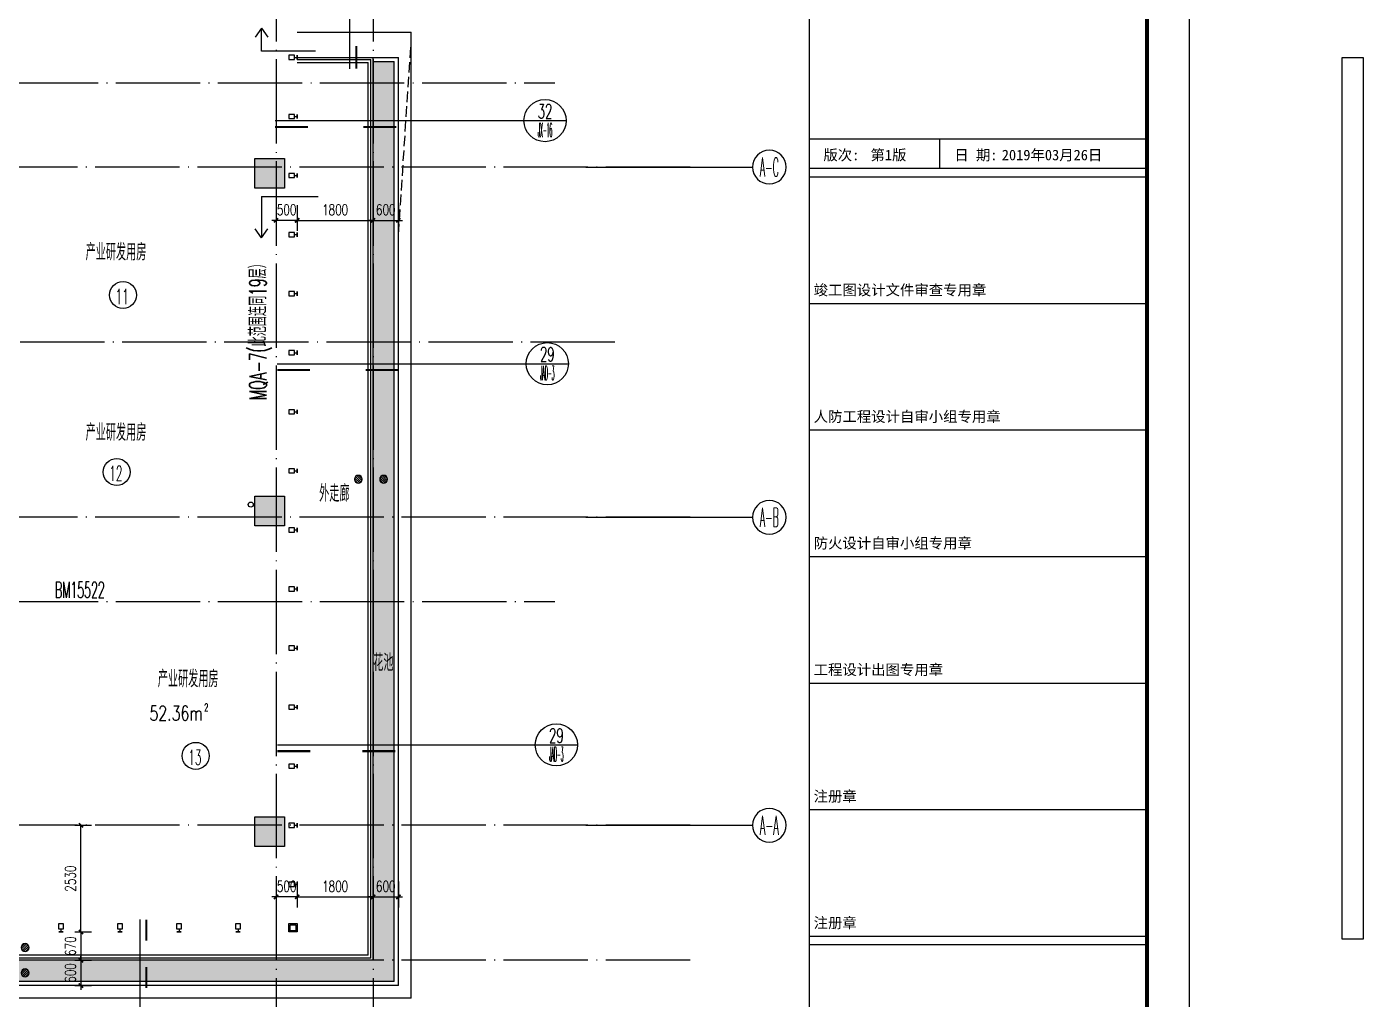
# Model space of a CAD drawing. Extents: x 1980812 to 2578970, y -669191 to 284498.
# Drawn here: x 2037356 to 2069039, y -255056 to -232004 of the extents above; entities that cross this region are included whole.
import ezdxf
from ezdxf.enums import TextEntityAlignment as Align

# ---------------------------------------------------------------- set-up
doc = ezdxf.new("R2010")
doc.units = 0
doc.header["$LTSCALE"] = 1000
doc.header["$MEASUREMENT"] = 0
doc.linetypes.add('DASH', pattern=[0.35, 0.25, -0.1])
doc.linetypes.add('DOTE', pattern=[2.42, 2, -0.2, 0.02, -0.2])
for name, color, linetype in [('A-FLOR-LAND', 74, 'Continuous'), ('AXIS', 3, 'Continuous'), ('AXIS_TEXT', 7, 'Continuous'), ('COLU', 6, 'Continuous'), ('COLU_HATCH', 251, 'Continuous'), ('CURTWALL', 2, 'Continuous'), ('dote', 1, 'DOTE'), ('EQUIP_地漏', 255, 'Continuous'), ('TK', 1, 'Continuous'), ('VPIPE-雨水', 140, 'Continuous'), ('WALL', 4, 'Continuous'), ('WINDOW', 2, 'Continuous'), ('幕墙编号', 14, 'Continuous'), ('房号', 231, 'Continuous'), ('房间名称', 7, 'Continuous'), ('栏杆', 143, 'Continuous'), ('看线', 66, 'Continuous'), ('窗户分隔', 133, 'Continuous'), ('节点', 3, 'Continuous'), ('详细尺寸', 11, 'Continuous'), ('详细标注', 231, 'Continuous'), ('门窗编号', 56, 'Continuous'), ('门窗编号（回迁图纸）', 56, 'Continuous')]:
    doc.layers.add(name, color=color, linetype=linetype)
doc.styles.add('_TCH_AXIS', font='COMPLEX', dxfattribs={"bigfont": 'GBCBIG'})
doc.styles.add('_TCH_DIM_T3', font='SIMPLEX', dxfattribs={"width": 0.705882, "bigfont": 'GBCBIG'})
doc.styles.add('COMP', font='COMPLEX.shx', dxfattribs={"bigfont": 'hztxt'})
doc.styles.add('COMPLEX', font='COMPLEX')
doc.styles.add('HZF', font='ROMANS2', dxfattribs={"width": 0.7, "bigfont": 'HZDF2'})
doc.styles.add('HZTXTW', font='txtw.shx', dxfattribs={"width": 0.6, "bigfont": 'hztxtw.shx'})
doc.styles.add('SONGTI', font='NSimSun.ttf', dxfattribs={"width": 1.1})
doc.dimstyles.new('_TCH_ARCH&&100', dxfattribs={"dimtxt": 255, "dimasz": 100, "dimexe": 250, "dimexo": 300, "dimgap": 122.5, "dimtad": 1, "dimdec": 0, "dimzin": 0, "dimdsep": 46, "dimtxsty": '_TCH_DIM_T3', "dimblk": 'ARCHTICK', "dimcen": 0.09, "dimclrt": 7, "dimazin": 2, "dimtfac": 1, "dimtdec": 0, "dimtix": 1, "dimtmove": 2, "dimatfit": 3, "dimfxl": 1, "dimtolj": 1, "dimtzin": 0, "dimarcsym": 0})

# ---------------------------------------------------------------- blocks, each defined once
blk = doc.blocks.new('A$C18E54BEC')
at = {"layer": '房号'}
for centre in [(42972, -10732), (42823, -14927), (44696, -21655)]:
    blk.add_circle(centre, 320, dxfattribs=at)
at = {"layer": '房号', "style": 'HZTXTW', "width": 0.506757}
for s, p in [('11', (42797, -10945)), ('12', (42648, -15140)), ('13', (44521, -21869))]:
    blk.add_text(s, height=358.4, dxfattribs=at).set_placement(p)
blk = doc.blocks.new('A$C1FE24B19')
at = {"layer": '房间名称', "style": 'HZTXTW', "width": 0.6}
for p in [(42805, -9712), (42805, -13987), (44516, -19829)]:
    blk.add_text('产业研发用房', height=400, rotation=0.0006, dxfattribs=at).set_placement(p, align=Align.MIDDLE_CENTER)
blk = doc.blocks.new('_ArchTick')
at = {"color": 0, "linetype": 'ByBlock', "const_width": 0.4}
blk.add_lwpolyline([(-0.5, -0.5), (0.5, 0.5)], dxfattribs=at)
blk = doc.blocks.new('*D1598')
at = {"layer": 'Defpoints', "color": 0, "transparency": 16777216}
for p in [(46600, -8300), (47100, -8300), (46600, -8962)]:
    blk.add_point(p, dxfattribs=at)
at = {"layer": '详细标注', "color": 0, "lineweight": -2, "transparency": 16777216}
for p, q in [((46600, -8600), (46600, -9212)), ((47100, -8600), (47100, -9212)), ((46600, -8962), (46500, -8962)), ((47100, -8962), (46600, -8962)), ((47100, -8962), (47200, -8962))]:
    blk.add_line(p, q, dxfattribs=at)
at = {"layer": '详细标注', "color": 0, "lineweight": -2, "transparency": 16777216, "xscale": 100, "yscale": 100, "zscale": 100}
for p, rotation in [((46600, -8962), 359.9999999901416), ((47100, -8962), 179.9999999901416)]:
    blk.add_blockref('_ArchTick', p, dxfattribs=dict(at, rotation=rotation))
at = {"layer": '详细标注', "color": 7, "transparency": 16777216, "insert": (46850, -8712), "char_height": 255, "attachment_point": 5, "rotation": 360, "style": '_TCH_DIM_T3'}
blk.add_mtext('\\A1;500', dxfattribs=at)
blk = doc.blocks.new('*D1599')
at = {"layer": 'Defpoints', "color": 0, "transparency": 16777216}
for p in [(47100, -8300), (48900, -8300), (48900, -8962)]:
    blk.add_point(p, dxfattribs=at)
at = {"layer": '详细标注', "color": 0, "lineweight": -2, "transparency": 16777216}
for p, q in [((47100, -8600), (47100, -9212)), ((48900, -8600), (48900, -9212)), ((47100, -8962), (48900, -8962))]:
    blk.add_line(p, q, dxfattribs=at)
at = {"layer": '详细标注', "color": 0, "lineweight": -2, "transparency": 16777216, "xscale": 100, "yscale": 100, "zscale": 100, "rotation": 180}
blk.add_blockref('_ArchTick', (47100, -8962), dxfattribs=at)
at = {"layer": '详细标注', "color": 0, "lineweight": -2, "transparency": 16777216, "xscale": 100, "yscale": 100, "zscale": 100}
blk.add_blockref('_ArchTick', (48900, -8962), dxfattribs=at)
at = {"layer": '详细标注', "color": 7, "transparency": 16777216, "insert": (48000, -8712), "char_height": 255, "attachment_point": 5, "style": '_TCH_DIM_T3'}
blk.add_mtext('\\A1;1800', dxfattribs=at)
blk = doc.blocks.new('*D1600')
at = {"layer": 'Defpoints', "color": 0, "transparency": 16777216}
for p in [(48900, -8300), (49500, -8300), (49500, -8962)]:
    blk.add_point(p, dxfattribs=at)
at = {"layer": '详细标注', "color": 0, "lineweight": -2, "transparency": 16777216}
for p, q in [((48900, -8600), (48900, -9212)), ((49500, -8600), (49500, -9212)), ((48900, -8962), (48800, -8962)), ((48900, -8962), (49500, -8962)), ((49500, -8962), (49600, -8962))]:
    blk.add_line(p, q, dxfattribs=at)
at = {"layer": '详细标注', "color": 0, "lineweight": -2, "transparency": 16777216, "xscale": 100, "yscale": 100, "zscale": 100}
blk.add_blockref('_ArchTick', (48900, -8962), dxfattribs=at)
at = {"layer": '详细标注', "color": 0, "lineweight": -2, "transparency": 16777216, "xscale": 100, "yscale": 100, "zscale": 100, "rotation": 180}
blk.add_blockref('_ArchTick', (49500, -8962), dxfattribs=at)
at = {"layer": '详细标注', "color": 7, "transparency": 16777216, "insert": (49200, -8712), "char_height": 255, "attachment_point": 5, "style": '_TCH_DIM_T3'}
blk.add_mtext('\\A1;600', dxfattribs=at)
blk = doc.blocks.new('*D1601')
at = {"layer": 'Defpoints', "color": 0, "transparency": 16777216}
for p in [(46600, -24335), (47100, -24335), (46600, -24998)]:
    blk.add_point(p, dxfattribs=at)
at = {"layer": '详细标注', "color": 0, "lineweight": -2, "transparency": 16777216}
for p, q in [((46600, -24635), (46600, -25248)), ((47100, -24635), (47100, -25248)), ((46600, -24998), (46500, -24998)), ((47100, -24998), (46600, -24998)), ((47100, -24998), (47200, -24998))]:
    blk.add_line(p, q, dxfattribs=at)
at = {"layer": '详细标注', "color": 0, "lineweight": -2, "transparency": 16777216, "xscale": 100, "yscale": 100, "zscale": 100}
for p, rotation in [((46600, -24998), 359.9999999901416), ((47100, -24998), 179.9999999901416)]:
    blk.add_blockref('_ArchTick', p, dxfattribs=dict(at, rotation=rotation))
at = {"layer": '详细标注', "color": 7, "transparency": 16777216, "insert": (46850, -24748), "char_height": 255, "attachment_point": 5, "rotation": 360, "style": '_TCH_DIM_T3'}
blk.add_mtext('\\A1;500', dxfattribs=at)
blk = doc.blocks.new('*D1602')
at = {"layer": 'Defpoints', "color": 0, "transparency": 16777216}
for p in [(47100, -24335), (48900, -24335), (48900, -24998)]:
    blk.add_point(p, dxfattribs=at)
at = {"layer": '详细标注', "color": 0, "lineweight": -2, "transparency": 16777216}
for p, q in [((47100, -24635), (47100, -25248)), ((48900, -24635), (48900, -25248)), ((47100, -24998), (48900, -24998))]:
    blk.add_line(p, q, dxfattribs=at)
at = {"layer": '详细标注', "color": 0, "lineweight": -2, "transparency": 16777216, "xscale": 100, "yscale": 100, "zscale": 100, "rotation": 180}
blk.add_blockref('_ArchTick', (47100, -24998), dxfattribs=at)
at = {"layer": '详细标注', "color": 0, "lineweight": -2, "transparency": 16777216, "xscale": 100, "yscale": 100, "zscale": 100}
blk.add_blockref('_ArchTick', (48900, -24998), dxfattribs=at)
at = {"layer": '详细标注', "color": 7, "transparency": 16777216, "insert": (48000, -24748), "char_height": 255, "attachment_point": 5, "style": '_TCH_DIM_T3'}
blk.add_mtext('\\A1;1800', dxfattribs=at)
blk = doc.blocks.new('*D1603')
at = {"layer": 'Defpoints', "color": 0, "transparency": 16777216}
for p in [(48900, -24335), (49500, -24335), (49500, -24998)]:
    blk.add_point(p, dxfattribs=at)
at = {"layer": '详细标注', "color": 0, "lineweight": -2, "transparency": 16777216}
for p, q in [((48900, -24635), (48900, -25248)), ((49500, -24635), (49500, -25248)), ((48900, -24998), (48800, -24998)), ((48900, -24998), (49500, -24998)), ((49500, -24998), (49600, -24998))]:
    blk.add_line(p, q, dxfattribs=at)
at = {"layer": '详细标注', "color": 0, "lineweight": -2, "transparency": 16777216, "xscale": 100, "yscale": 100, "zscale": 100}
blk.add_blockref('_ArchTick', (48900, -24998), dxfattribs=at)
at = {"layer": '详细标注', "color": 0, "lineweight": -2, "transparency": 16777216, "xscale": 100, "yscale": 100, "zscale": 100, "rotation": 180}
blk.add_blockref('_ArchTick', (49500, -24998), dxfattribs=at)
at = {"layer": '详细标注', "color": 7, "transparency": 16777216, "insert": (49200, -24748), "char_height": 255, "attachment_point": 5, "style": '_TCH_DIM_T3'}
blk.add_mtext('\\A1;600', dxfattribs=at)
blk = doc.blocks.new('*D1624')
at = {"layer": 'Defpoints', "color": 0, "transparency": 16777216}
for p in [(41529, -23300), (41975, -23300), (41529, -25830)]:
    blk.add_point(p, dxfattribs=at)
at = {"layer": '详细标注', "color": 0, "lineweight": -2, "transparency": 16777216}
for p, q in [((41829, -23300), (42225, -23300)), ((41975, -25830), (41975, -23300)), ((41829, -25830), (42225, -25830))]:
    blk.add_line(p, q, dxfattribs=at)
at = {"layer": '详细标注', "color": 0, "lineweight": -2, "transparency": 16777216, "xscale": 100, "yscale": 100, "zscale": 100}
for p, rotation in [((41975, -23300), 90), ((41975, -25830), 270)]:
    blk.add_blockref('_ArchTick', p, dxfattribs=dict(at, rotation=rotation))
at = {"layer": '详细标注', "color": 7, "transparency": 16777216, "insert": (41725, -24565), "char_height": 255, "attachment_point": 5, "rotation": 90, "style": '_TCH_DIM_T3'}
blk.add_mtext('\\A1;2530', dxfattribs=at)
blk = doc.blocks.new('*D1625')
at = {"layer": 'Defpoints', "color": 0, "transparency": 16777216}
for p in [(41529, -25830), (41529, -26500), (41975, -26500)]:
    blk.add_point(p, dxfattribs=at)
at = {"layer": '详细标注', "color": 0, "lineweight": -2, "transparency": 16777216}
for p, q in [((41829, -25830), (42225, -25830)), ((41975, -25830), (41975, -25730)), ((41975, -25830), (41975, -26500)), ((41829, -26500), (42225, -26500)), ((41975, -26500), (41975, -26600))]:
    blk.add_line(p, q, dxfattribs=at)
at = {"layer": '详细标注', "color": 0, "lineweight": -2, "transparency": 16777216, "xscale": 100, "yscale": 100, "zscale": 100}
for p, rotation in [((41975, -25830), 270), ((41975, -26500), 90)]:
    blk.add_blockref('_ArchTick', p, dxfattribs=dict(at, rotation=rotation))
at = {"layer": '详细标注', "color": 7, "transparency": 16777216, "insert": (41725, -26165), "char_height": 255, "attachment_point": 5, "rotation": 90, "style": '_TCH_DIM_T3'}
blk.add_mtext('\\A1;670', dxfattribs=at)
blk = doc.blocks.new('*D1626')
at = {"layer": 'Defpoints', "color": 0, "transparency": 16777216}
for p in [(41529, -26500), (41529, -27100), (41975, -27100)]:
    blk.add_point(p, dxfattribs=at)
at = {"layer": '详细标注', "color": 0, "lineweight": -2, "transparency": 16777216}
for p, q in [((41829, -26500), (42225, -26500)), ((41975, -26500), (41975, -26400)), ((41975, -26500), (41975, -27100)), ((41829, -27100), (42225, -27100)), ((41975, -27100), (41975, -27200))]:
    blk.add_line(p, q, dxfattribs=at)
at = {"layer": '详细标注', "color": 0, "lineweight": -2, "transparency": 16777216, "xscale": 100, "yscale": 100, "zscale": 100}
for p, rotation in [((41975, -26500), 270), ((41975, -27100), 90)]:
    blk.add_blockref('_ArchTick', p, dxfattribs=dict(at, rotation=rotation))
at = {"layer": '详细标注', "color": 7, "transparency": 16777216, "insert": (41725, -26800), "char_height": 255, "attachment_point": 5, "rotation": 90, "style": '_TCH_DIM_T3'}
blk.add_mtext('\\A1;600', dxfattribs=at)
blk = doc.blocks.new('_index')
blk.add_line((-0.5, 0), (0.5, 0))
blk.add_circle((0, 0), 0.5)
at = {"style": 'COMP'}
for tag, width, p, p2 in [('1', 2.333333, (-0.17, 0.05), (0.17, 0.05)), ('-', 1.166667, (-0.17, -0.39), (0.17, -0.39))]:
    blk.add_attdef(tag, text='', height=0.34, dxfattribs=dict(at, width=width)).set_placement(p, p2, align=Align.FIT)
blk = doc.blocks.new('18~23层墙柱')
at = {"layer": 'COLU_HATCH'}
h = blk.add_hatch(color=256, dxfattribs=at)
h.dxf.hatch_style = 1
h.paths.add_polyline_path([(46800, 15800), (46800, 15100), (46100, 15100), (46100, 15800)])
h = blk.add_hatch(color=256, dxfattribs=at)
h.dxf.hatch_style = 1
h.paths.add_polyline_path([(46100, 7100), (46100, 7800), (46800, 7800), (46800, 7100)])
h = blk.add_hatch(color=256, dxfattribs=at)
h.dxf.hatch_style = 1
h.paths.add_polyline_path([(46100, 200), (46800, 200), (46800, -500), (46100, -500)])
at = {"layer": 'COLU'}
for points in [[(46800, 15800), (46800, 15100), (46100, 15100), (46100, 15800)], [(46100, 7100), (46100, 7800), (46800, 7800), (46800, 7100)], [(46100, 200), (46800, 200), (46800, -500), (46100, -500)]]:
    blk.add_lwpolyline(points, close=True, dxfattribs=at)
blk = doc.blocks.new('$TwtSys$00000141')
for p, q in [((-94, 8), (-10, 92)), ((-94, 8), (-10, 92)), ((-87, -35), (35, 87)), ((-87, -35), (35, 87)), ((-66, -66), (66, 66)), ((-66, -66), (66, 66)), ((-32, -87), (88, 33)), ((-32, -87), (88, 33)), ((11, -92), (92, -11)), ((11, -92), (92, -11))]:
    blk.add_line(p, q)
blk.add_circle((0, 0), 94)
blk.add_circle((0, 0), 94)
blk = doc.blocks.new('A$C2E4B453C')
at = {"layer": 'VPIPE-雨水', "linetype": 'Continuous'}
blk.add_circle((46000, -15700), 60, dxfattribs=at)
at = {"layer": 'EQUIP_地漏', "xscale": -1}
for p, rotation in [((48550, -15100), 2.73175867698099e-09), ((49150, -15100), 2.73175867698099e-09), ((40650, -26200), 270), ((40650, -26800), 270)]:
    blk.add_blockref('$TwtSys$00000141', p, dxfattribs=dict(at, rotation=rotation))
blk = doc.blocks.new('sshsgrs')
at = {"layer": '门窗编号（回迁图纸）', "style": 'HZTXTW', "width": 0.5}
blk.add_text('BM15522', height=380, dxfattribs=at).set_placement((2000831, 252506))
blk = doc.blocks.new('strhsthst')
at = {"layer": '门窗编号'}
blk.add_blockref('sshsgrs', (37193, -498049), dxfattribs=at)
blk = doc.blocks.new('竖梃0903')
at = {"layer": '窗户分隔'}
blk.add_line((115028288, 22648046), (115028222, 22648046), dxfattribs=at)
for points in [[(115028222, 22648096), (115028225, 22648096), (115028225, 22647996), (115028222, 22647996)], [(115028288, 22648096), (115028422, 22648096), (115028422, 22647996), (115028288, 22647996)]]:
    blk.add_lwpolyline(points, close=True, dxfattribs=at)
blk = doc.blocks.new('_AXISO')
blk.add_circle((0, 0), 0.5)
at = {"layer": 'AXIS_TEXT', "style": 'COMPLEX', "width": 1.041667}
blk.add_attdef('A', text='', height=0.56, dxfattribs=at).set_placement((-0.25, -0.28), (0.25, -0.28), align=Align.FIT)
blk = doc.blocks.new('A$C6EFC6619')
at = {"layer": 'A-FLOR-LAND'}
h = blk.add_hatch(dxfattribs=at)
h.set_pattern_fill('GRASS', color=256, scale=50)
h.set_pattern_definition([(90, (-2815930.77, 595573.96), (-99.7795475, 99.7795475), [26.458066, -173.101015]), (45, (-2815930.77, 595573.96), (-99.7796155, 99.7796155), [26.458066, -114.651615]), (135, (-2815930.77, 595573.96), (-99.7796155, -99.7796155), [26.458066, -114.651615])])
h.paths.add_polyline_path([(48900, -5200), (49400, -5200), (49400, -27000), (14450, -27000), (14450, -26500), (48900, -26500)])
at = {"layer": 'CURTWALL'}
for p, q in [((47100, -4500), (49800, -4500)), ((49800, -27400), (49800, -4500)), ((49800, -27400), (13750, -27400))]:
    blk.add_line(p, q, dxfattribs=at)
at = {"layer": 'CURTWALL', "linetype": 'DASH'}
blk.add_line((49500, -9300), (49800, -4800), dxfattribs=at)
at = {"layer": 'CURTWALL'}
for points in [[(46900, -25630), (47100, -25630), (47100, -25830), (46900, -25830)], [(46930, -25660), (47070, -25660), (47070, -25800), (46930, -25800)]]:
    blk.add_lwpolyline(points, close=True, dxfattribs=at)
at = {"layer": 'dote'}
for p, q in [((6500, -5700), (53206.2, -5700)), ((6500, -18000), (53206.2, -18000))]:
    blk.add_line(p, q, dxfattribs=at)
at = {"layer": 'WALL'}
blk.add_lwpolyline([(49500, -23000), (49500, -11950)], dxfattribs=at)
at = {"layer": '栏杆'}
for p, q in [((47100, -5100), (48900, -5100)), ((47100, -5150), (48850, -5150)), ((47100, -5220), (48780, -5220)), ((48780, -26380), (48780, -5220)), ((48850, -26450), (48850, -5150)), ((48900, -26500), (48900, -5100)), ((48900, -26500), (14350, -26500)), ((48850, -26450), (14400, -26450)), ((48780, -26380), (14470, -26380))]:
    blk.add_line(p, q, dxfattribs=at)
at = {"layer": '看线'}
for p, q in [((48900, -5100), (49500, -5100)), ((48900, -5200), (49400, -5200)), ((49400, -27000), (49400, -5200)), ((49500, -27100), (49500, -5100)), ((49500, -27100), (14350, -27100)), ((49400, -27000), (14450, -27000))]:
    blk.add_line(p, q, dxfattribs=at)
at = {"layer": '详细标注'}
for p1, p2, distance, picture, middle in [((47100, -8299.9), (46600, -8299.9), 662.5, '*D1598', (46850, -8712.4)), ((47100, -8299.9), (48900, -8299.9), -662.5, '*D1599', (48000, -8712.4)), ((48900, -8299.9), (49500, -8299.9), -662.5, '*D1600', (49200, -8712.4)), ((41528.9, -25830), (41528.9, -23300), -446, '*D1624', (41724.9, -24565)), ((47100, -24335.4), (46600, -24335.4), 662.5, '*D1601', (46850, -24747.9)), ((47100, -24335.4), (48900, -24335.4), -662.5, '*D1602', (48000, -24747.9)), ((48900, -24335.4), (49500, -24335.4), -662.5, '*D1603', (49200, -24747.9)), ((41528.9, -25830), (41528.9, -26500), 446, '*D1625', (41724.9, -26165)), ((41528.9, -26500), (41528.9, -27100), 446, '*D1626', (41724.9, -26800))]:
    dim = blk.add_aligned_dim(p1=p1, p2=p2, distance=distance, dimstyle='_TCH_ARCH&&100', dxfattribs=at)
    dim.commit()
    dim.dimension.update_dxf_attribs({"geometry": picture, "text_midpoint": middle})

msp = doc.modelspace()

# ---------------------------------------------------------------- linework, layer by layer
at = {"layer": 'AXIS'}
for p, q in [((2050610.3, -235331.1), (2054559.1, -235331.1)), ((2050610.3, -243631.1), (2054559.1, -243631.1)), ((2050610.3, -250931.1), (2054559.1, -250931.1))]:
    msp.add_line(p, q, dxfattribs=at)
at = {"layer": 'dote'}
for p, q in [((2043266.5, -218254), (2043266.5, -260354.9)), ((2045566.5, -218254), (2045566.5, -260354.9)), ((2053079.9, -235331.1), (1988213, -235331.1)), ((2051298, -239481.1), (2033875.2, -239481.1)), ((2053079.9, -243631.1), (1988213, -243631.1)), ((2053079.9, -250931.1), (1988213, -250931.1)), ((2053079.9, -254131.1), (1988213, -254131.1))]:
    msp.add_line(p, q, dxfattribs=at)
at = {"layer": 'TK'}
for p, q in [((2055912.3, -269160.3), (2055912.3, -211760.3)), ((2063912.3, -269160.3), (2063912.3, -211760.3)), ((2055912.3, -234660.3), (2063912.3, -234660.3)), ((2058999.7, -235360.3), (2058999.7, -234660.3)), ((2055912.3, -235360.3), (2063912.3, -235360.3)), ((2055912.3, -235560.3), (2063912.3, -235560.3)), ((2055912.3, -238560.3), (2063912.3, -238560.3)), ((2055912.3, -241560.3), (2063912.3, -241560.3)), ((2055912.3, -244560.3), (2063912.3, -244560.3)), ((2055912.3, -247560.3), (2063912.3, -247560.3)), ((2055912.3, -250560.3), (2063912.3, -250560.3)), ((2055912.3, -253560.3), (2063912.3, -253560.3)), ((2055912.3, -253760.3), (2063912.3, -253760.3)), ((2055912.3, -253760.3), (2063912.3, -253760.3)), ((2055912.3, -253760.3), (2063912.3, -253760.3)), ((2055912.3, -253760.3), (2063912.3, -253760.3)), ((2055912.3, -253760.3), (2063912.3, -253760.3))]:
    msp.add_line(p, q, dxfattribs=at)
msp.add_lwpolyline([(1980812.3, -210760.3), (2064912.3, -210760.3), (2064912.3, -270160.3), (1980812.3, -270160.3)], close=True, dxfattribs=at)
at = {"layer": 'TK', "const_width": 100}
msp.add_lwpolyline([(2063912.3, -269160.3), (2063912.3, -211760.3), (1983312.3, -211760.3), (1983312.3, -269160.3)], close=True, dxfattribs=at)
at = {"layer": 'WALL', "color": 1}
msp.add_lwpolyline([(2069038.5, -253631.1), (2068538.5, -253631.1), (2068538.5, -232731.1), (2069038.5, -232731.1)], close=True, dxfattribs=at)
at = {"layer": '幕墙编号'}
for p, q in [((2042919.3, -232036.1), (2042767.4, -232252.8)), ((2042919.3, -232581.1), (2042919.3, -232036.1)), ((2042919.3, -232036.1), (2043071.1, -232252.8)), ((2044199.9, -232581.1), (2042919.3, -232581.1)), ((2042919.3, -236031.1), (2044266.5, -236031.1)), ((2042919.3, -236031.1), (2042919.3, -237007.9)), ((2042919.3, -237007.9), (2042767.4, -236791.2)), ((2042919.3, -237007.9), (2043071.1, -236791.2))]:
    msp.add_line(p, q, dxfattribs=at)
at = {"layer": '节点'}
for p, q in [((2045016.5, -232998.8), (2045016.5, -231472)), ((2043243, -234229.8), (2049981.8, -234229.8)), ((2043295.8, -239990.3), (2050034.6, -239990.3)), ((2048769.8, -239990.3), (2049614.3, -239990.3)), ((2043296.9, -249026.2), (2050339.2, -249026.2)), ((2040039.7, -253166), (2040039.7, -257780.2))]:
    msp.add_line(p, q, dxfattribs=at)
at = {"layer": '节点', "ltscale": 0.5, "const_width": 50}
for points in [[(2045166.5, -232998.8), (2045166.5, -232463.5)], [(2043243, -234379.8), (2044021, -234379.8)], [(2045336.9, -234379.8), (2046114.9, -234379.8)], [(2043295.8, -240140.3), (2044073.8, -240140.3)], [(2045389.7, -240140.3), (2046167.7, -240140.3)], [(2043296.9, -249176.2), (2044074.9, -249176.2)], [(2045312.1, -249176.2), (2046090.1, -249176.2)], [(2040189.7, -253166), (2040189.7, -253666)], [(2040189.7, -254288.6), (2040189.7, -254788.6)]]:
    msp.add_lwpolyline(points, dxfattribs=at)

# ---------------------------------------------------------------- block references
at = {"layer": 'AXIS'}
ref = msp.add_blockref('_AXISO', (2054959.1, -235331.1), dxfattribs=dict(at, xscale=-800, yscale=800, zscale=800))
ref.add_attrib('A', 'A-C', dxfattribs={"layer": 'AXIS_TEXT', "height": 452.55, "style": '_TCH_AXIS', "width": 0.33871}).set_placement((2054732.8, -235557.4), (2055185.4, -235557.4), align=Align.FIT)
ref = msp.add_blockref('_AXISO', (2054959.1, -243631.1), dxfattribs=dict(at, xscale=-800, yscale=800, zscale=800))
ref.add_attrib('A', 'A-B', dxfattribs={"layer": 'AXIS_TEXT', "height": 452.55, "style": '_TCH_AXIS', "width": 0.328125}).set_placement((2054732.8, -243857.4), (2055185.4, -243857.4), align=Align.FIT)
ref = msp.add_blockref('_AXISO', (2054959.1, -250931.1), dxfattribs=dict(at, xscale=-800, yscale=800, zscale=800))
ref.add_attrib('A', 'A-A', dxfattribs={"layer": 'AXIS_TEXT', "height": 452.55, "style": '_TCH_AXIS', "width": 0.323077}).set_placement((2054732.8, -251157.4), (2055185.4, -251157.4), align=Align.FIT)
at = {"layer": 'COLU'}
msp.add_blockref('18~23层墙柱', (1996666.5, -250931.1), dxfattribs=at)
at = {"layer": 'EQUIP_地漏'}
msp.add_blockref('A$C2E4B453C', (1996666.5, -227631.1), dxfattribs=at)
at = {"layer": 'WINDOW', "xscale": -1}
for p in [(117071988.3, -22880776.9), (117071988.3, -22882176.9), (117071988.3, -22883576.9), (117071988.3, -22884976.9), (117071988.3, -22886376.9), (117071988.3, -22887776.9), (117071988.3, -22889176.9), (117071988.3, -22890576.9), (117071988.3, -22891976.9), (117071988.3, -22893376.9), (117071988.3, -22894776.9), (117071988.3, -22896176.9), (117071988.3, -22897576.9), (117071988.3, -22898976.9), (117071988.3, -22900376.9)]:
    msp.add_blockref('竖梃0903', p, dxfattribs=at)
at = {"layer": 'WINDOW', "rotation": 90}
for p in [(24686212.3, -115281682.9), (24687612.3, -115281682.9), (24689012.3, -115281682.9), (24690412.3, -115281682.9)]:
    msp.add_blockref('竖梃0903', p, dxfattribs=at)
at = {"layer": '房号'}
msp.add_blockref('A$C18E54BEC', (1996666.5, -227631.1), dxfattribs=at)
at = {"layer": '房间名称'}
msp.add_blockref('A$C1FE24B19', (1996666.5, -227631.1), dxfattribs=at)
at = {"layer": '节点', "ltscale": 0.5}
ref = msp.add_blockref('_index', (2049642.7, -234229.8), dxfattribs=dict(at, xscale=1000.000000050349, yscale=1000.000000050349, zscale=1000.000000050349))
ref.add_attrib('1', '32', dxfattribs={"layer": '0', "height": 340, "rotation": 360, "style": 'COMP', "width": 0.636364}).set_placement((2049472.7, -234179.8), (2049812.7, -234179.8), align=Align.FIT)
ref.add_attrib('-', 'JX-16', dxfattribs={"layer": '0', "height": 340, "style": 'COMP', "width": 0.233333}).set_placement((2049472.7, -234619.8), (2049812.7, -234619.8), align=Align.FIT)
ref = msp.add_blockref('_index', (2049695.5, -239990.3), dxfattribs=dict(at, xscale=1000.000000050349, yscale=1000.000000050349, zscale=1000.000000050349))
ref.add_attrib('1', '29', dxfattribs={"layer": '0', "height": 340, "rotation": 360, "style": 'COMP', "width": 0.617647}).set_placement((2049525.5, -239940.3), (2049865.5, -239940.3), align=Align.FIT)
ref.add_attrib('-', 'JAD-3', dxfattribs={"layer": '0', "height": 340, "style": 'COMP', "width": 0.214286}).set_placement((2049525.5, -240380.3), (2049865.5, -240380.3), align=Align.FIT)
ref = msp.add_blockref('_index', (2049911, -249026.2), dxfattribs=dict(at, xscale=1000.000000050349, yscale=1000.000000050349, zscale=1000.000000050349))
ref.add_attrib('1', '29', dxfattribs={"layer": '0', "height": 340, "rotation": 360, "style": 'COMP', "width": 0.617647}).set_placement((2049741, -248976.2), (2050081, -248976.2), align=Align.FIT)
ref.add_attrib('-', 'JAD-3', dxfattribs={"layer": '0', "height": 340, "style": 'COMP', "width": 0.214286}).set_placement((2049741, -249416.2), (2050081, -249416.2), align=Align.FIT)
at = {"layer": '详细尺寸'}
msp.add_blockref('A$C6EFC6619', (1996666.5, -227631.1), dxfattribs=at)
at = {"layer": '门窗编号（回迁图纸）'}
msp.add_blockref('strhsthst', (0, 0), dxfattribs=at)

# ---------------------------------------------------------------- texts
at = {"layer": 'TK', "style": 'SONGTI'}
for s, p in [('版次:', (2056240.3, -235168.8)), ('日 期:', (2059344.2, -235168.8)), ('竣工图设计文件审查专用章', (2056009.9, -238368.8)), ('人防工程设计自审小组专用章', (2056009.9, -241368.8)), ('防火设计自审小组专用章', (2056009.9, -244368.8)), ('工程设计出图专用章', (2056009.9, -247368.8)), ('注册章', (2056009.9, -250368.8)), ('注册章', (2056009.9, -253368.8))]:
    msp.add_text(s, height=250, dxfattribs=at).set_placement(p)
at = {"layer": 'TK', "color": 4, "style": 'SONGTI'}
for s, p in [('第1版', (2057356.3, -235168.8)), ('2019年03月26日', (2060469.2, -235168.8))]:
    msp.add_text(s, height=250, dxfattribs=at).set_placement(p)
at = {"layer": '幕墙编号', "style": 'HZTXTW', "width": 0.6}
msp.add_text('MQA-7(此范围连同19层）', height=400, rotation=89.99943, dxfattribs=at).set_placement((2042835.6, -239174), align=Align.MIDDLE_CENTER)
at = {"layer": '房间名称', "style": 'HZTXTW', "width": 0.6}
for s, p in [('外走廊', (2044648.1, -243064.2)), ('花池', (2045810.5, -247075))]:
    msp.add_text(s, height=400, rotation=0.00057, dxfattribs=at).set_placement(p, align=Align.MIDDLE_CENTER)
at = {"layer": '房间名称', "style": 'HZF', "width": 0.7}
for s, height, p in [('2', 175, (2041611.9, -248136.2)), ('52.36m', 350, (2040895.2, -248274.2))]:
    msp.add_text(s, height=height, dxfattribs=at).set_placement(p, align=Align.MIDDLE_CENTER)

doc.saveas('drawing.dxf')
